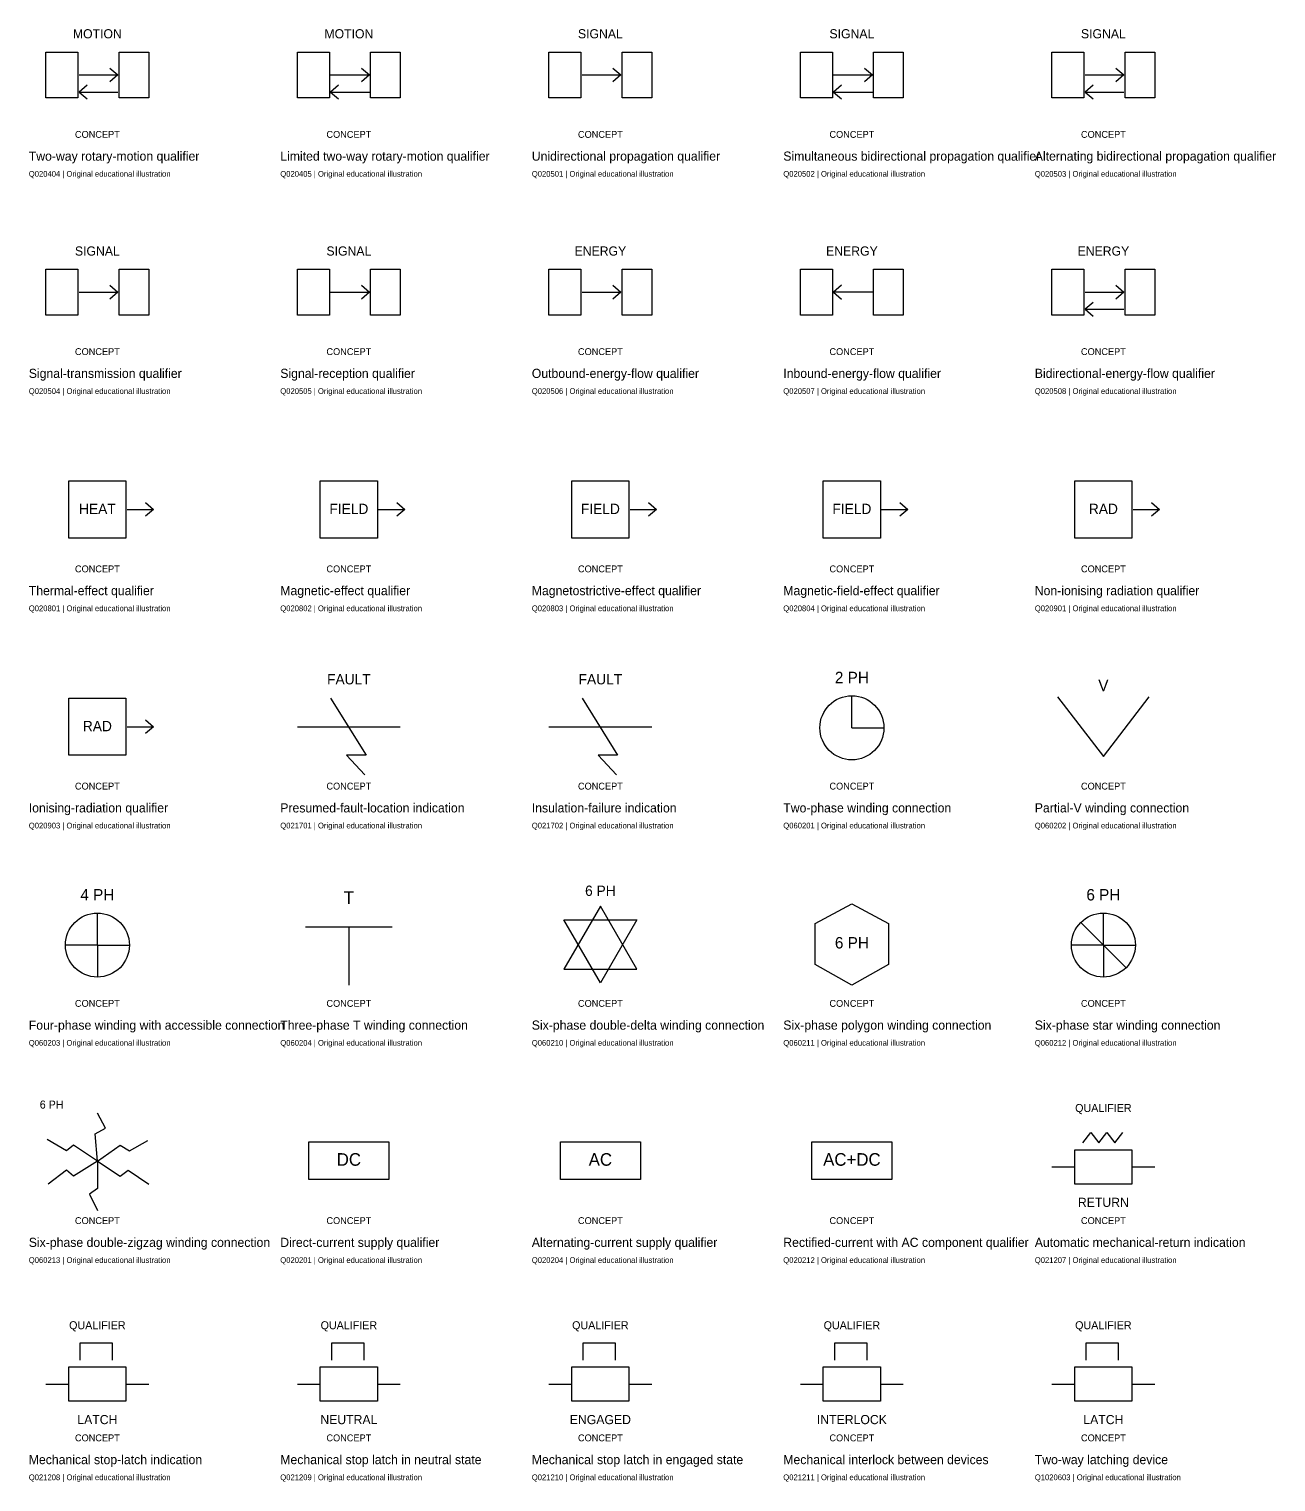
# Model space of a CAD drawing. Extents: x -25 to 1140, y -41451 to 113.
# Drawn here: x 0 to 1091, y -33661 to -32390 of the extents above; entities that cross this region are included whole.
import ezdxf
from ezdxf.enums import TextEntityAlignment as Align

# ---------------------------------------------------------------- set-up
doc = ezdxf.new("R2010")
doc.units = 0
doc.layers.add('REFERENCE', color=7, linetype='CONTINUOUS')

# ---------------------------------------------------------------- blocks, each defined once
blk = doc.blocks.new('REF_IEC_TWO_WAY_ROTARY_MOTION_QUALIFIER')
at = {"layer": 'REFERENCE'}
for p, q in [((15, 80), (43, 80)), ((15, 40), (15, 80)), ((43, 80), (43, 40)), ((79, 80), (105, 80)), ((79, 40), (79, 80)), ((105, 80), (105, 40)), ((71, 66), (78, 60)), ((44, 60), (78, 60)), ((51, 51), (44, 45)), ((78, 60), (71, 54)), ((43, 40), (15, 40)), ((44, 45), (78, 45)), ((44, 45), (51, 39)), ((105, 40), (79, 40))]:
    blk.add_line(p, q, dxfattribs=at)
for s, height, p in [('MOTION', 8, (60, 92)), ('CONCEPT', 6, (60, 5))]:
    blk.add_text(s, height=height, dxfattribs=at).set_placement(p, align=Align.CENTER)
blk = doc.blocks.new('REF_IEC_LIMITED_TWO_WAY_ROTARY_MOTION_QUALIFIER')
at = {"layer": 'REFERENCE'}
for p, q in [((15, 80), (43, 80)), ((15, 40), (15, 80)), ((43, 80), (43, 40)), ((79, 80), (105, 80)), ((79, 40), (79, 80)), ((105, 80), (105, 40)), ((71, 66), (78, 60)), ((44, 60), (78, 60)), ((51, 51), (44, 45)), ((78, 60), (71, 54)), ((43, 40), (15, 40)), ((44, 45), (78, 45)), ((44, 45), (51, 39)), ((105, 40), (79, 40))]:
    blk.add_line(p, q, dxfattribs=at)
for s, height, p in [('MOTION', 8, (60, 92)), ('CONCEPT', 6, (60, 5))]:
    blk.add_text(s, height=height, dxfattribs=at).set_placement(p, align=Align.CENTER)
blk = doc.blocks.new('REF_IEC_UNIDIRECTIONAL_PROPAGATION_QUALIFIER')
at = {"layer": 'REFERENCE'}
for p, q in [((15, 80), (43, 80)), ((15, 40), (15, 80)), ((43, 80), (43, 40)), ((79, 80), (105, 80)), ((79, 40), (79, 80)), ((105, 80), (105, 40)), ((71, 66), (78, 60)), ((44, 60), (78, 60)), ((78, 60), (71, 54)), ((43, 40), (15, 40)), ((105, 40), (79, 40))]:
    blk.add_line(p, q, dxfattribs=at)
for s, height, p in [('SIGNAL', 8, (60, 92)), ('CONCEPT', 6, (60, 5))]:
    blk.add_text(s, height=height, dxfattribs=at).set_placement(p, align=Align.CENTER)
blk = doc.blocks.new('REF_IEC_SIMULTANEOUS_BIDIRECTIONAL_PROPAGATION_QUALIFIER')
at = {"layer": 'REFERENCE'}
for p, q in [((15, 80), (43, 80)), ((15, 40), (15, 80)), ((43, 80), (43, 40)), ((79, 80), (105, 80)), ((79, 40), (79, 80)), ((105, 80), (105, 40)), ((71, 66), (78, 60)), ((44, 60), (78, 60)), ((51, 51), (44, 45)), ((78, 60), (71, 54)), ((43, 40), (15, 40)), ((44, 45), (78, 45)), ((44, 45), (51, 39)), ((105, 40), (79, 40))]:
    blk.add_line(p, q, dxfattribs=at)
for s, height, p in [('SIGNAL', 8, (60, 92)), ('CONCEPT', 6, (60, 5))]:
    blk.add_text(s, height=height, dxfattribs=at).set_placement(p, align=Align.CENTER)
blk = doc.blocks.new('REF_IEC_ALTERNATING_BIDIRECTIONAL_PROPAGATION_QUALIFIER')
at = {"layer": 'REFERENCE'}
for p, q in [((15, 80), (43, 80)), ((15, 40), (15, 80)), ((43, 80), (43, 40)), ((79, 80), (105, 80)), ((79, 40), (79, 80)), ((105, 80), (105, 40)), ((71, 66), (78, 60)), ((44, 60), (78, 60)), ((51, 51), (44, 45)), ((78, 60), (71, 54)), ((43, 40), (15, 40)), ((44, 45), (78, 45)), ((44, 45), (51, 39)), ((105, 40), (79, 40))]:
    blk.add_line(p, q, dxfattribs=at)
for s, height, p in [('SIGNAL', 8, (60, 92)), ('CONCEPT', 6, (60, 5))]:
    blk.add_text(s, height=height, dxfattribs=at).set_placement(p, align=Align.CENTER)
blk = doc.blocks.new('REF_IEC_SIGNAL_TRANSMISSION_QUALIFIER')
at = {"layer": 'REFERENCE'}
for p, q in [((15, 80), (43, 80)), ((15, 40), (15, 80)), ((43, 80), (43, 40)), ((79, 80), (105, 80)), ((79, 40), (79, 80)), ((105, 80), (105, 40)), ((71, 66), (78, 60)), ((44, 60), (78, 60)), ((78, 60), (71, 54)), ((43, 40), (15, 40)), ((105, 40), (79, 40))]:
    blk.add_line(p, q, dxfattribs=at)
for s, height, p in [('SIGNAL', 8, (60, 92)), ('CONCEPT', 6, (60, 5))]:
    blk.add_text(s, height=height, dxfattribs=at).set_placement(p, align=Align.CENTER)
blk = doc.blocks.new('REF_IEC_SIGNAL_RECEPTION_QUALIFIER')
at = {"layer": 'REFERENCE'}
for p, q in [((15, 80), (43, 80)), ((15, 40), (15, 80)), ((43, 80), (43, 40)), ((79, 80), (105, 80)), ((79, 40), (79, 80)), ((105, 80), (105, 40)), ((71, 66), (78, 60)), ((44, 60), (78, 60)), ((78, 60), (71, 54)), ((43, 40), (15, 40)), ((105, 40), (79, 40))]:
    blk.add_line(p, q, dxfattribs=at)
for s, height, p in [('SIGNAL', 8, (60, 92)), ('CONCEPT', 6, (60, 5))]:
    blk.add_text(s, height=height, dxfattribs=at).set_placement(p, align=Align.CENTER)
blk = doc.blocks.new('REF_IEC_OUTBOUND_ENERGY_FLOW_QUALIFIER')
at = {"layer": 'REFERENCE'}
for p, q in [((15, 80), (43, 80)), ((15, 40), (15, 80)), ((43, 80), (43, 40)), ((79, 80), (105, 80)), ((79, 40), (79, 80)), ((105, 80), (105, 40)), ((71, 66), (78, 60)), ((44, 60), (78, 60)), ((78, 60), (71, 54)), ((43, 40), (15, 40)), ((105, 40), (79, 40))]:
    blk.add_line(p, q, dxfattribs=at)
for s, height, p in [('ENERGY', 8, (60, 92)), ('CONCEPT', 6, (60, 5))]:
    blk.add_text(s, height=height, dxfattribs=at).set_placement(p, align=Align.CENTER)
blk = doc.blocks.new('REF_IEC_INBOUND_ENERGY_FLOW_QUALIFIER')
at = {"layer": 'REFERENCE'}
for p, q in [((15, 80), (43, 80)), ((15, 40), (15, 80)), ((43, 80), (43, 40)), ((79, 80), (105, 80)), ((79, 40), (79, 80)), ((105, 80), (105, 40)), ((51, 66), (44, 60)), ((78, 60), (44, 60)), ((44, 60), (51, 54)), ((43, 40), (15, 40)), ((105, 40), (79, 40))]:
    blk.add_line(p, q, dxfattribs=at)
for s, height, p in [('ENERGY', 8, (60, 92)), ('CONCEPT', 6, (60, 5))]:
    blk.add_text(s, height=height, dxfattribs=at).set_placement(p, align=Align.CENTER)
blk = doc.blocks.new('REF_IEC_BIDIRECTIONAL_ENERGY_FLOW_QUALIFIER')
at = {"layer": 'REFERENCE'}
for p, q in [((15, 80), (43, 80)), ((15, 40), (15, 80)), ((43, 80), (43, 40)), ((79, 80), (105, 80)), ((79, 40), (79, 80)), ((105, 80), (105, 40)), ((71, 66), (78, 60)), ((44, 60), (78, 60)), ((51, 51), (44, 45)), ((78, 60), (71, 54)), ((43, 40), (15, 40)), ((44, 45), (78, 45)), ((44, 45), (51, 39)), ((105, 40), (79, 40))]:
    blk.add_line(p, q, dxfattribs=at)
for s, height, p in [('ENERGY', 8, (60, 92)), ('CONCEPT', 6, (60, 5))]:
    blk.add_text(s, height=height, dxfattribs=at).set_placement(p, align=Align.CENTER)
blk = doc.blocks.new('REF_IEC_THERMAL_EFFECT_QUALIFIER')
at = {"layer": 'REFERENCE'}
for p, q in [((35, 85), (85, 85)), ((35, 35), (35, 85)), ((85, 85), (85, 35)), ((102, 66), (109, 60)), ((86, 60), (109, 60)), ((109, 60), (102, 54)), ((85, 35), (35, 35))]:
    blk.add_line(p, q, dxfattribs=at)
for s, height, p in [('HEAT', 9, (60, 56)), ('CONCEPT', 6, (60, 5))]:
    blk.add_text(s, height=height, dxfattribs=at).set_placement(p, align=Align.CENTER)
blk = doc.blocks.new('REF_IEC_MAGNETIC_EFFECT_QUALIFIER')
at = {"layer": 'REFERENCE'}
for p, q in [((35, 85), (85, 85)), ((35, 35), (35, 85)), ((85, 85), (85, 35)), ((102, 66), (109, 60)), ((86, 60), (109, 60)), ((109, 60), (102, 54)), ((85, 35), (35, 35))]:
    blk.add_line(p, q, dxfattribs=at)
for s, height, p in [('FIELD', 9, (60, 56)), ('CONCEPT', 6, (60, 5))]:
    blk.add_text(s, height=height, dxfattribs=at).set_placement(p, align=Align.CENTER)
blk = doc.blocks.new('REF_IEC_MAGNETOSTRICTIVE_EFFECT_QUALIFIER')
at = {"layer": 'REFERENCE'}
for p, q in [((35, 85), (85, 85)), ((35, 35), (35, 85)), ((85, 85), (85, 35)), ((102, 66), (109, 60)), ((86, 60), (109, 60)), ((109, 60), (102, 54)), ((85, 35), (35, 35))]:
    blk.add_line(p, q, dxfattribs=at)
for s, height, p in [('FIELD', 9, (60, 56)), ('CONCEPT', 6, (60, 5))]:
    blk.add_text(s, height=height, dxfattribs=at).set_placement(p, align=Align.CENTER)
blk = doc.blocks.new('REF_IEC_MAGNETIC_FIELD_EFFECT_QUALIFIER')
at = {"layer": 'REFERENCE'}
for p, q in [((35, 85), (85, 85)), ((35, 35), (35, 85)), ((85, 85), (85, 35)), ((102, 66), (109, 60)), ((86, 60), (109, 60)), ((109, 60), (102, 54)), ((85, 35), (35, 35))]:
    blk.add_line(p, q, dxfattribs=at)
for s, height, p in [('FIELD', 9, (60, 56)), ('CONCEPT', 6, (60, 5))]:
    blk.add_text(s, height=height, dxfattribs=at).set_placement(p, align=Align.CENTER)
blk = doc.blocks.new('REF_IEC_NON_IONISING_RADIATION_QUALIFIER')
at = {"layer": 'REFERENCE'}
for p, q in [((35, 85), (85, 85)), ((35, 35), (35, 85)), ((85, 85), (85, 35)), ((102, 66), (109, 60)), ((86, 60), (109, 60)), ((109, 60), (102, 54)), ((85, 35), (35, 35))]:
    blk.add_line(p, q, dxfattribs=at)
for s, height, p in [('RAD', 9, (60, 56)), ('CONCEPT', 6, (60, 5))]:
    blk.add_text(s, height=height, dxfattribs=at).set_placement(p, align=Align.CENTER)
blk = doc.blocks.new('REF_IEC_IONISING_RADIATION_QUALIFIER')
at = {"layer": 'REFERENCE'}
for p, q in [((35, 85), (85, 85)), ((35, 35), (35, 85)), ((85, 85), (85, 35)), ((102, 66), (109, 60)), ((86, 60), (109, 60)), ((109, 60), (102, 54)), ((85, 35), (35, 35))]:
    blk.add_line(p, q, dxfattribs=at)
for s, height, p in [('RAD', 9, (60, 56)), ('CONCEPT', 6, (60, 5))]:
    blk.add_text(s, height=height, dxfattribs=at).set_placement(p, align=Align.CENTER)
blk = doc.blocks.new('REF_IEC_PRESUMED_FAULT_LOCATION_INDICATION')
at = {"layer": 'REFERENCE'}
for p, q in [((44, 85), (75, 35)), ((15, 60), (105, 60)), ((75, 35), (58, 35)), ((58, 35), (74, 18))]:
    blk.add_line(p, q, dxfattribs=at)
for s, height, p in [('FAULT', 9, (60, 97)), ('CONCEPT', 6, (60, 5))]:
    blk.add_text(s, height=height, dxfattribs=at).set_placement(p, align=Align.CENTER)
blk = doc.blocks.new('REF_IEC_INSULATION_FAILURE_INDICATION')
at = {"layer": 'REFERENCE'}
for p, q in [((44, 85), (75, 35)), ((15, 60), (105, 60)), ((75, 35), (58, 35)), ((58, 35), (74, 18))]:
    blk.add_line(p, q, dxfattribs=at)
for s, height, p in [('FAULT', 9, (60, 97)), ('CONCEPT', 6, (60, 5))]:
    blk.add_text(s, height=height, dxfattribs=at).set_placement(p, align=Align.CENTER)
blk = doc.blocks.new('REF_IEC_TWO_PHASE_WINDING_CONNECTION')
at = {"layer": 'REFERENCE'}
for q in [(60, 87), (88, 59)]:
    blk.add_line((60, 59), q, dxfattribs=at)
blk.add_circle((60, 59), 28, dxfattribs=at)
for s, height, p in [('2 PH', 10, (60, 98)), ('CONCEPT', 6, (60, 5))]:
    blk.add_text(s, height=height, dxfattribs=at).set_placement(p, align=Align.CENTER)
blk = doc.blocks.new('REF_IEC_PARTIAL_V_WINDING_CONNECTION')
at = {"layer": 'REFERENCE'}
for p, q in [((20, 86), (60, 34)), ((60, 34), (100, 86))]:
    blk.add_line(p, q, dxfattribs=at)
for s, height, p in [('V', 10, (60, 91)), ('CONCEPT', 6, (60, 5))]:
    blk.add_text(s, height=height, dxfattribs=at).set_placement(p, align=Align.CENTER)
blk = doc.blocks.new('REF_IEC_FOUR_PHASE_WINDING_WITH_ACCESSIBLE_CONNECTION')
at = {"layer": 'REFERENCE'}
for q in [(60, 87), (32, 59), (88, 59), (60, 31)]:
    blk.add_line((60, 59), q, dxfattribs=at)
blk.add_circle((60, 59), 28, dxfattribs=at)
for s, height, p in [('4 PH', 10, (60, 98)), ('CONCEPT', 6, (60, 5))]:
    blk.add_text(s, height=height, dxfattribs=at).set_placement(p, align=Align.CENTER)
blk = doc.blocks.new('REF_IEC_THREE_PHASE_T_WINDING_CONNECTION')
at = {"layer": 'REFERENCE'}
for p, q in [((22, 75), (98, 75)), ((60, 75), (60, 24))]:
    blk.add_line(p, q, dxfattribs=at)
for s, height, p in [('T', 11, (60, 95)), ('CONCEPT', 6, (60, 5))]:
    blk.add_text(s, height=height, dxfattribs=at).set_placement(p, align=Align.CENTER)
blk = doc.blocks.new('REF_IEC_SIX_PHASE_DOUBLE_DELTA_WINDING_CONNECTION')
at = {"layer": 'REFERENCE'}
for p, q in [((60, 93), (28, 38)), ((92, 38), (60, 93)), ((60, 26), (28, 81)), ((28, 81), (92, 81)), ((92, 81), (60, 26)), ((28, 38), (92, 38))]:
    blk.add_line(p, q, dxfattribs=at)
for s, height, p in [('6 PH', 9, (60, 102)), ('CONCEPT', 6, (60, 5))]:
    blk.add_text(s, height=height, dxfattribs=at).set_placement(p, align=Align.CENTER)
blk = doc.blocks.new('REF_IEC_SIX_PHASE_POLYGON_WINDING_CONNECTION')
at = {"layer": 'REFERENCE'}
for p, q in [((28, 78), (60, 95)), ((60, 95), (92, 78)), ((28, 42), (28, 78)), ((92, 78), (92, 42)), ((60, 24), (28, 42)), ((92, 42), (60, 24))]:
    blk.add_line(p, q, dxfattribs=at)
for s, height, p in [('6 PH', 10, (60, 56)), ('CONCEPT', 6, (60, 5))]:
    blk.add_text(s, height=height, dxfattribs=at).set_placement(p, align=Align.CENTER)
blk = doc.blocks.new('REF_IEC_SIX_PHASE_STAR_WINDING_CONNECTION')
at = {"layer": 'REFERENCE'}
for q in [(40, 79), (60, 87), (32, 59), (88, 59), (60, 31), (80, 39)]:
    blk.add_line((60, 59), q, dxfattribs=at)
blk.add_circle((60, 59), 28, dxfattribs=at)
for s, height, p in [('6 PH', 10, (60, 98)), ('CONCEPT', 6, (60, 5))]:
    blk.add_text(s, height=height, dxfattribs=at).set_placement(p, align=Align.CENTER)
blk = doc.blocks.new('REF_IEC_SIX_PHASE_DOUBLE_ZIGZAG_WINDING_CONNECTION')
at = {"layer": 'REFERENCE'}
for p, q in [((67, 89), (60, 102)), ((58, 84), (67, 89)), ((33, 69), (16, 79)), ((60, 60), (58, 84)), ((88, 69), (104, 78)), ((39, 74), (33, 69)), ((60, 60), (39, 74)), ((60, 60), (80, 74)), ((80, 74), (88, 69)), ((33, 52), (17, 40)), ((39, 47), (33, 52)), ((60, 60), (39, 47)), ((60, 60), (80, 47)), ((60, 60), (60, 36)), ((80, 47), (87, 52)), ((87, 52), (105, 40)), ((60, 36), (53, 31)), ((53, 31), (60, 17))]:
    blk.add_line(p, q, dxfattribs=at)
for s, height, p in [('6 PH', 7, (20, 106)), ('CONCEPT', 6, (60, 5))]:
    blk.add_text(s, height=height, dxfattribs=at).set_placement(p, align=Align.CENTER)
blk = doc.blocks.new('REF_IEC_DIRECT_CURRENT_SUPPLY_QUALIFIER')
at = {"layer": 'REFERENCE'}
for p, q in [((25, 77), (95, 77)), ((25, 44), (25, 77)), ((95, 77), (95, 44)), ((95, 44), (25, 44))]:
    blk.add_line(p, q, dxfattribs=at)
for s, height, p in [('DC', 11, (60, 56)), ('CONCEPT', 6, (60, 5))]:
    blk.add_text(s, height=height, dxfattribs=at).set_placement(p, align=Align.CENTER)
blk = doc.blocks.new('REF_IEC_ALTERNATING_CURRENT_SUPPLY_QUALIFIER')
at = {"layer": 'REFERENCE'}
for p, q in [((25, 77), (95, 77)), ((25, 44), (25, 77)), ((95, 77), (95, 44)), ((95, 44), (25, 44))]:
    blk.add_line(p, q, dxfattribs=at)
for s, height, p in [('AC', 11, (60, 56)), ('CONCEPT', 6, (60, 5))]:
    blk.add_text(s, height=height, dxfattribs=at).set_placement(p, align=Align.CENTER)
blk = doc.blocks.new('REF_IEC_RECTIFIED_CURRENT_WITH_AC_COMPONENT_QUALIFIER')
at = {"layer": 'REFERENCE'}
for p, q in [((25, 77), (95, 77)), ((25, 44), (25, 77)), ((95, 77), (95, 44)), ((95, 44), (25, 44))]:
    blk.add_line(p, q, dxfattribs=at)
for s, height, p in [('AC+DC', 11, (60, 56)), ('CONCEPT', 6, (60, 5))]:
    blk.add_text(s, height=height, dxfattribs=at).set_placement(p, align=Align.CENTER)
blk = doc.blocks.new('REF_IEC_AUTOMATIC_MECHANICAL_RETURN_INDICATION')
at = {"layer": 'REFERENCE'}
for p, q in [((42, 76), (49, 85)), ((49, 85), (56, 76)), ((56, 76), (63, 85)), ((63, 85), (70, 76)), ((70, 76), (77, 85)), ((35, 70), (85, 70)), ((35, 40), (35, 70)), ((85, 70), (85, 40)), ((15, 55), (35, 55)), ((85, 55), (105, 55)), ((85, 40), (35, 40))]:
    blk.add_line(p, q, dxfattribs=at)
for s, height, p in [('QUALIFIER', 7, (60, 103)), ('RETURN', 8, (60, 20)), ('CONCEPT', 6, (60, 5))]:
    blk.add_text(s, height=height, dxfattribs=at).set_placement(p, align=Align.CENTER)
blk = doc.blocks.new('REF_IEC_MECHANICAL_STOP_LATCH_INDICATION')
at = {"layer": 'REFERENCE'}
for p, q in [((45, 76), (45, 91)), ((45, 91), (73, 91)), ((73, 91), (73, 76)), ((35, 70), (85, 70)), ((35, 40), (35, 70)), ((85, 70), (85, 40)), ((15, 55), (35, 55)), ((85, 55), (105, 55)), ((85, 40), (35, 40))]:
    blk.add_line(p, q, dxfattribs=at)
for s, height, p in [('QUALIFIER', 7, (60, 103)), ('LATCH', 8, (60, 20)), ('CONCEPT', 6, (60, 5))]:
    blk.add_text(s, height=height, dxfattribs=at).set_placement(p, align=Align.CENTER)
blk = doc.blocks.new('REF_IEC_MECHANICAL_STOP_LATCH_IN_NEUTRAL_STATE')
at = {"layer": 'REFERENCE'}
for p, q in [((45, 76), (45, 91)), ((45, 91), (73, 91)), ((73, 91), (73, 76)), ((35, 70), (85, 70)), ((35, 40), (35, 70)), ((85, 70), (85, 40)), ((15, 55), (35, 55)), ((85, 55), (105, 55)), ((85, 40), (35, 40))]:
    blk.add_line(p, q, dxfattribs=at)
for s, height, p in [('QUALIFIER', 7, (60, 103)), ('NEUTRAL', 8, (60, 20)), ('CONCEPT', 6, (60, 5))]:
    blk.add_text(s, height=height, dxfattribs=at).set_placement(p, align=Align.CENTER)
blk = doc.blocks.new('REF_IEC_MECHANICAL_STOP_LATCH_IN_ENGAGED_STATE')
at = {"layer": 'REFERENCE'}
for p, q in [((45, 76), (45, 91)), ((45, 91), (73, 91)), ((73, 91), (73, 76)), ((35, 70), (85, 70)), ((35, 40), (35, 70)), ((85, 70), (85, 40)), ((15, 55), (35, 55)), ((85, 55), (105, 55)), ((85, 40), (35, 40))]:
    blk.add_line(p, q, dxfattribs=at)
for s, height, p in [('QUALIFIER', 7, (60, 103)), ('ENGAGED', 8, (60, 20)), ('CONCEPT', 6, (60, 5))]:
    blk.add_text(s, height=height, dxfattribs=at).set_placement(p, align=Align.CENTER)
blk = doc.blocks.new('REF_IEC_MECHANICAL_INTERLOCK_BETWEEN_DEVICES')
at = {"layer": 'REFERENCE'}
for p, q in [((45, 76), (45, 91)), ((45, 91), (73, 91)), ((73, 91), (73, 76)), ((35, 70), (85, 70)), ((35, 40), (35, 70)), ((85, 70), (85, 40)), ((15, 55), (35, 55)), ((85, 55), (105, 55)), ((85, 40), (35, 40))]:
    blk.add_line(p, q, dxfattribs=at)
for s, height, p in [('QUALIFIER', 7, (60, 103)), ('INTERLOCK', 8, (60, 20)), ('CONCEPT', 6, (60, 5))]:
    blk.add_text(s, height=height, dxfattribs=at).set_placement(p, align=Align.CENTER)
blk = doc.blocks.new('REF_IEC_TWO_WAY_LATCHING_DEVICE')
at = {"layer": 'REFERENCE'}
for p, q in [((45, 76), (45, 91)), ((45, 91), (73, 91)), ((73, 91), (73, 76)), ((35, 70), (85, 70)), ((35, 40), (35, 70)), ((85, 70), (85, 40)), ((15, 55), (35, 55)), ((85, 55), (105, 55)), ((85, 40), (35, 40))]:
    blk.add_line(p, q, dxfattribs=at)
for s, height, p in [('QUALIFIER', 7, (60, 103)), ('LATCH', 8, (60, 20)), ('CONCEPT', 6, (60, 5))]:
    blk.add_text(s, height=height, dxfattribs=at).set_placement(p, align=Align.CENTER)

msp = doc.modelspace()

# ---------------------------------------------------------------- block references
at = {"layer": 'REFERENCE'}
for name, p in [('REF_IEC_TWO_WAY_ROTARY_MOTION_QUALIFIER', (0, -32490)), ('REF_IEC_LIMITED_TWO_WAY_ROTARY_MOTION_QUALIFIER', (220, -32490)), ('REF_IEC_UNIDIRECTIONAL_PROPAGATION_QUALIFIER', (440, -32490)), ('REF_IEC_SIMULTANEOUS_BIDIRECTIONAL_PROPAGATION_QUALIFIER', (660, -32490)), ('REF_IEC_ALTERNATING_BIDIRECTIONAL_PROPAGATION_QUALIFIER', (880, -32490)), ('REF_IEC_SIGNAL_TRANSMISSION_QUALIFIER', (0, -32680)), ('REF_IEC_SIGNAL_RECEPTION_QUALIFIER', (220, -32680)), ('REF_IEC_OUTBOUND_ENERGY_FLOW_QUALIFIER', (440, -32680)), ('REF_IEC_INBOUND_ENERGY_FLOW_QUALIFIER', (660, -32680)), ('REF_IEC_BIDIRECTIONAL_ENERGY_FLOW_QUALIFIER', (880, -32680)), ('REF_IEC_THERMAL_EFFECT_QUALIFIER', (0, -32870)), ('REF_IEC_MAGNETIC_EFFECT_QUALIFIER', (220, -32870)), ('REF_IEC_MAGNETOSTRICTIVE_EFFECT_QUALIFIER', (440, -32870)), ('REF_IEC_MAGNETIC_FIELD_EFFECT_QUALIFIER', (660, -32870)), ('REF_IEC_NON_IONISING_RADIATION_QUALIFIER', (880, -32870)), ('REF_IEC_PRESUMED_FAULT_LOCATION_INDICATION', (220, -33060)), ('REF_IEC_INSULATION_FAILURE_INDICATION', (440, -33060)), ('REF_IEC_TWO_PHASE_WINDING_CONNECTION', (660, -33060)), ('REF_IEC_PARTIAL_V_WINDING_CONNECTION', (880, -33060)), ('REF_IEC_IONISING_RADIATION_QUALIFIER', (0, -33060)), ('REF_IEC_FOUR_PHASE_WINDING_WITH_ACCESSIBLE_CONNECTION', (0, -33250)), ('REF_IEC_THREE_PHASE_T_WINDING_CONNECTION', (220, -33250)), ('REF_IEC_SIX_PHASE_DOUBLE_DELTA_WINDING_CONNECTION', (440, -33250)), ('REF_IEC_SIX_PHASE_STAR_WINDING_CONNECTION', (880, -33250)), ('REF_IEC_SIX_PHASE_POLYGON_WINDING_CONNECTION', (660, -33250)), ('REF_IEC_SIX_PHASE_DOUBLE_ZIGZAG_WINDING_CONNECTION', (0, -33440)), ('REF_IEC_AUTOMATIC_MECHANICAL_RETURN_INDICATION', (880, -33440)), ('REF_IEC_DIRECT_CURRENT_SUPPLY_QUALIFIER', (220, -33440)), ('REF_IEC_ALTERNATING_CURRENT_SUPPLY_QUALIFIER', (440, -33440)), ('REF_IEC_RECTIFIED_CURRENT_WITH_AC_COMPONENT_QUALIFIER', (660, -33440)), ('REF_IEC_MECHANICAL_STOP_LATCH_INDICATION', (0, -33630)), ('REF_IEC_MECHANICAL_STOP_LATCH_IN_NEUTRAL_STATE', (220, -33630)), ('REF_IEC_MECHANICAL_STOP_LATCH_IN_ENGAGED_STATE', (440, -33630)), ('REF_IEC_MECHANICAL_INTERLOCK_BETWEEN_DEVICES', (660, -33630)), ('REF_IEC_TWO_WAY_LATCHING_DEVICE', (880, -33630))]:
    msp.add_blockref(name, p, dxfattribs=at)

# ---------------------------------------------------------------- texts
for s, height, p in [('Two-way rotary-motion qualifier', 8, (0, -32505)), ('Limited two-way rotary-motion qualifier', 8, (220, -32505)), ('Unidirectional propagation qualifier', 8, (440, -32505)), ('Simultaneous bidirectional propagation qualifier', 8, (660, -32505)), ('Alternating bidirectional propagation qualifier', 8, (880, -32505)), ('Q020404 | Original educational illustration', 5, (0, -32519)), ('Q020405 | Original educational illustration', 5, (220, -32519)), ('Q020501 | Original educational illustration', 5, (440, -32519)), ('Q020502 | Original educational illustration', 5, (660, -32519)), ('Q020503 | Original educational illustration', 5, (880, -32519)), ('Signal-transmission qualifier', 8, (0, -32695)), ('Signal-reception qualifier', 8, (220, -32695)), ('Outbound-energy-flow qualifier', 8, (440, -32695)), ('Inbound-energy-flow qualifier', 8, (660, -32695)), ('Bidirectional-energy-flow qualifier', 8, (880, -32695)), ('Q020504 | Original educational illustration', 5, (0, -32709)), ('Q020505 | Original educational illustration', 5, (220, -32709)), ('Q020506 | Original educational illustration', 5, (440, -32709)), ('Q020507 | Original educational illustration', 5, (660, -32709)), ('Q020508 | Original educational illustration', 5, (880, -32709)), ('Thermal-effect qualifier', 8, (0, -32885)), ('Magnetic-effect qualifier', 8, (220, -32885)), ('Magnetostrictive-effect qualifier', 8, (440, -32885)), ('Magnetic-field-effect qualifier', 8, (660, -32885)), ('Non-ionising radiation qualifier', 8, (880, -32885)), ('Q020801 | Original educational illustration', 5, (0, -32899)), ('Q020802 | Original educational illustration', 5, (220, -32899)), ('Q020803 | Original educational illustration', 5, (440, -32899)), ('Q020804 | Original educational illustration', 5, (660, -32899)), ('Q020901 | Original educational illustration', 5, (880, -32899)), ('Ionising-radiation qualifier', 8, (0, -33075)), ('Presumed-fault-location indication', 8, (220, -33075)), ('Insulation-failure indication', 8, (440, -33075)), ('Two-phase winding connection', 8, (660, -33075)), ('Partial-V winding connection', 8, (880, -33075)), ('Q020903 | Original educational illustration', 5, (0, -33089)), ('Q021701 | Original educational illustration', 5, (220, -33089)), ('Q021702 | Original educational illustration', 5, (440, -33089)), ('Q060201 | Original educational illustration', 5, (660, -33089)), ('Q060202 | Original educational illustration', 5, (880, -33089)), ('Four-phase winding with accessible connection', 8, (0, -33265)), ('Three-phase T winding connection', 8, (220, -33265)), ('Six-phase double-delta winding connection', 8, (440, -33265)), ('Six-phase polygon winding connection', 8, (660, -33265)), ('Six-phase star winding connection', 8, (880, -33265)), ('Q060203 | Original educational illustration', 5, (0, -33279)), ('Q060204 | Original educational illustration', 5, (220, -33279)), ('Q060210 | Original educational illustration', 5, (440, -33279)), ('Q060211 | Original educational illustration', 5, (660, -33279)), ('Q060212 | Original educational illustration', 5, (880, -33279)), ('Six-phase double-zigzag winding connection', 8, (0, -33455)), ('Direct-current supply qualifier', 8, (220, -33455)), ('Alternating-current supply qualifier', 8, (440, -33455)), ('Rectified-current with AC component qualifier', 8, (660, -33455)), ('Automatic mechanical-return indication', 8, (880, -33455)), ('Q060213 | Original educational illustration', 5, (0, -33469)), ('Q020201 | Original educational illustration', 5, (220, -33469)), ('Q020204 | Original educational illustration', 5, (440, -33469)), ('Q020212 | Original educational illustration', 5, (660, -33469)), ('Q021207 | Original educational illustration', 5, (880, -33469)), ('Mechanical stop-latch indication', 8, (0, -33645)), ('Mechanical stop latch in neutral state', 8, (220, -33645)), ('Mechanical stop latch in engaged state', 8, (440, -33645)), ('Mechanical interlock between devices', 8, (660, -33645)), ('Two-way latching device', 8, (880, -33645)), ('Q021208 | Original educational illustration', 5, (0, -33659)), ('Q021209 | Original educational illustration', 5, (220, -33659)), ('Q021210 | Original educational illustration', 5, (440, -33659)), ('Q021211 | Original educational illustration', 5, (660, -33659)), ('Q1020603 | Original educational illustration', 5, (880, -33659))]:
    msp.add_text(s, height=height, dxfattribs=at).set_placement(p)

doc.saveas('drawing.dxf')
